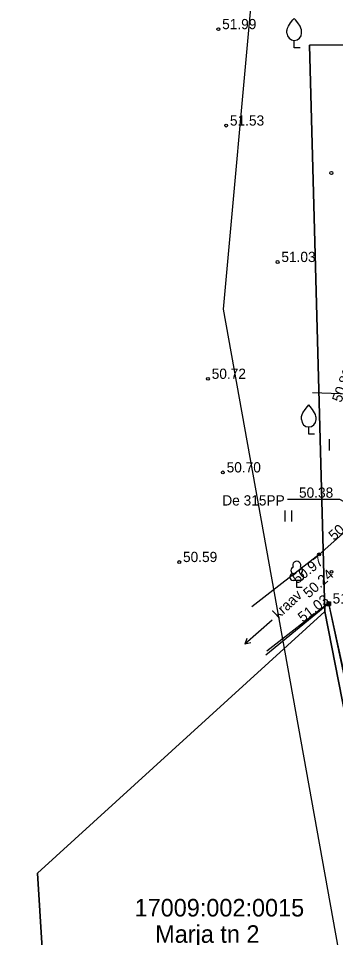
# Model space of a CAD drawing. Extents: x 641170 to 643816, y 6455426 to 6458270.
# Drawn here: x 643074.6 to 643096.3, y 6456127.9 to 6456190.7 of the extents above; entities that cross this region are included whole.
import ezdxf

# ---------------------------------------------------------------- set-up
doc = ezdxf.new("R2010")
doc.units = 0
for name, color, linetype in [('ABIJOONIS', 7, 'Continuous'), ('AED', 7, 'Continuous'), ('HALJASTUS', 7, 'Continuous'), ('KORGUS', 7, 'Continuous'), ('MOOTKORG', 7, 'Continuous'), ('MOOTMPUNKT', 7, 'Continuous'), ('MOOTPIIR', 7, 'Continuous'), ('PIIR', 7, 'Continuous'), ('PUU', 7, 'Continuous'), ('TRUUP', 7, 'Continuous'), ('VEEKOGU', 7, 'Continuous')]:
    doc.layers.add(name, color=color, linetype=linetype)

msp = doc.modelspace()

# ---------------------------------------------------------------- linework, layer by layer
at = {"layer": 'ABIJOONIS'}
msp.add_lwpolyline([(643099.031, 6456156.537), (643096.631, 6456157.829), (643093.055, 6456157.829)], dxfattribs=at)
at = {"layer": 'AED'}
for p, q in [((643095.747, 6456150.841), (643095.747, 6456150.591)), ((643095.747, 6456150.841), (643095.997, 6456150.841)), ((643095.747, 6456150.591), (643095.997, 6456150.591)), ((643095.997, 6456150.841), (643095.997, 6456150.591))]:
    msp.add_line(p, q, dxfattribs=at)
msp.add_lwpolyline([(643085.166, 6456100.566), (643105.683, 6456102.132), (643104.02, 6456112.478), (643095.872, 6456150.716), (643091.554, 6456147.18)], dxfattribs=at)
at = {"layer": 'HALJASTUS'}
for p, q in [((643095.911, 6456161.188), (643095.911, 6456161.949)), ((643092.882, 6456156.323), (643092.882, 6456157.084)), ((643093.337, 6456156.323), (643093.337, 6456157.084))]:
    msp.add_line(p, q, dxfattribs=at)
msp.add_lwpolyline([(643100.954, 6456180.078), (643106.048, 6456175.109), (643102.733, 6456169.802), (643101.089, 6456164.889), (643094.758, 6456165.12)], dxfattribs=at)
at = {"layer": 'KORGUS'}
for centre in [(643088.313, 6456189.983), (643088.847, 6456183.392), (643096.044, 6456180.149), (643092.365, 6456174.064), (643087.6, 6456166.076), (643088.622, 6456159.679), (643095.208, 6456154.075), (643085.636, 6456153.551), (643096.056, 6456152.883), (643095.858, 6456150.759)]:
    msp.add_circle(centre, 0.1, dxfattribs=at)
at = {"layer": 'MOOTMPUNKT'}
msp.add_circle((643095.872, 6456150.716), 0.1, dxfattribs=at)
at = {"layer": 'MOOTPIIR'}
msp.add_lwpolyline([(642953.802, 6456486.956), (642967.355, 6456363.141), (643013.731, 6456285.908), (643023.227, 6456236.226), (643073.766, 6456249.393), (643086.7, 6456242.39), (643090.929, 6456229.35), (643031.595, 6456207.829), (643053.136, 6456109.511), (643098.935, 6456113.789), (643088.656, 6456170.833), (643090.649, 6456192.688), (643156.376, 6456197.892), (643365.661, 6456187.12), (643414.035, 6456212.347), (643493.181, 6456196.51)], dxfattribs=at)
at = {"layer": 'PIIR'}
for points in [[(643026.54, 6456183.07), (643044.63, 6456101.25), (643049.84, 6456098.06), (643077.92, 6456100.28), (643075.93, 6456132.29), (643095.6, 6456150.16), (643094.54, 6456188.89), (643108.54, 6456188.99), (643104.27, 6456209.14), (643093.89, 6456206.37), (643069.5, 6456198.5)], [(643075.93, 6456132.29), (643077.92, 6456100.28), (643105.04, 6456102.09), (643095.6, 6456150.16)]]:
    msp.add_lwpolyline(points, close=True, dxfattribs=at)
msp.add_lwpolyline([(643140.53, 6456189.25), (643108.54, 6456188.99), (643094.54, 6456188.89), (643095.6, 6456150.16), (643105.04, 6456102.09), (643124.74, 6456106.48), (643119.11, 6456135.53), (643113.68, 6456163.48), (643169.27, 6456165.15)], dxfattribs=at)
at = {"layer": 'PUU'}
for p, q in [((643093.509, 6456188.715), (643093.509, 6456189.215)), ((643093.909, 6456188.715), (643093.509, 6456188.715)), ((643094.5, 6456162.29), (643094.5, 6456162.79)), ((643094.9, 6456162.29), (643094.5, 6456162.29)), ((643093.918, 6456152.29), (643093.438, 6456152.29)), ((643093.678, 6456151.815), (643093.678, 6456152.29)), ((643094.058, 6456151.815), (643093.678, 6456151.815))]:
    msp.add_line(p, q, dxfattribs=at)
for points in [[(643093.009, 6456189.715), (643093.009, 6456189.865), (643093.019, 6456189.93), (643093.054, 6456190.06), (643093.114, 6456190.18), (643093.259, 6456190.415), (643093.419, 6456190.62), (643093.509, 6456190.715)], [(643094.009, 6456189.715), (643094.009, 6456189.865), (643093.999, 6456189.93), (643093.964, 6456190.06), (643093.904, 6456190.18), (643093.759, 6456190.415), (643093.599, 6456190.62), (643093.509, 6456190.715)], [(643094, 6456163.29), (643094, 6456163.44), (643094.01, 6456163.505), (643094.045, 6456163.635), (643094.105, 6456163.755), (643094.25, 6456163.99), (643094.41, 6456164.195), (643094.5, 6456164.29)], [(643095, 6456163.29), (643095, 6456163.44), (643094.99, 6456163.505), (643094.955, 6456163.635), (643094.895, 6456163.755), (643094.75, 6456163.99), (643094.59, 6456164.195), (643094.5, 6456164.29)]]:
    msp.add_lwpolyline(points, dxfattribs=at)
for centre, radius, start, end in [((643093.509, 6456189.715), 0.5, 180, 0), ((643094.5, 6456163.29), 0.5, 180, 0), ((643093.678, 6456153.335), 0.277, 332.5799, 207.4201), ((643093.508, 6456152.987), 0.233, 109.02174, 253.14154), ((643093.848, 6456152.987), 0.233, 286.85082, 70.98591), ((643093.441, 6456152.527), 0.238, 90.0016, 269.3953), ((643093.916, 6456152.527), 0.238, 270.6047, 89.9984)]:
    msp.add_arc(centre, radius, start, end, dxfattribs=at)
at = {"layer": 'VEEKOGU'}
for p in [(643092.005, 6456149.583), (643090.255, 6456148.33), (643090.527, 6456148.019)]:
    msp.add_line(p, (643090.121, 6456147.939), dxfattribs=at)
msp.add_lwpolyline([(643091.64, 6456147.488), (643095.858, 6456150.759), (643099.054, 6456136.124), (643101.74, 6456123.447), (643104.02, 6456112.478), (643105.924, 6456102.157), (643106.998, 6456101.83), (643108.191, 6456102.349), (643106.615, 6456113.447), (643104.709, 6456123.604), (643101.944, 6456136.806), (643098.978, 6456152.508), (643100.122, 6456154.144), (643099.031, 6456156.537), (643098.006, 6456156.554), (643095.208, 6456154.075), (643090.595, 6456150.481)], dxfattribs=at)

# ---------------------------------------------------------------- texts
at = {"layer": 'KORGUS'}
for s, p in [(' 51.99', (643088.313, 6456189.983)), (' 51.53', (643088.847, 6456183.392)), (' 51.03', (643092.365, 6456174.064)), (' 50.72', (643087.6, 6456166.076)), (' 50.70', (643088.622, 6456159.679)), (' 50.59', (643085.636, 6456153.551))]:
    msp.add_text(s, height=0.7, dxfattribs=at).set_placement(p)
for s, rotation, p in [(' 50.81', 69.79052, (643096.629, 6456164.171)), (' 50.89', 41.53358, (643096.038, 6456154.81)), (' 50.97', 37.92913, (643093.512, 6456151.867)), (' 50.24', 41.36689, (643094.307, 6456150.877)), (' 51.03', 37.66462, (643093.887, 6456149.238))]:
    msp.add_text(s, height=0.7, rotation=rotation, dxfattribs=at).set_placement(p)
at = {"layer": 'MOOTKORG'}
msp.add_text(' 51.03', height=0.7, dxfattribs=at).set_placement((643095.872, 6456150.716))
at = {"layer": 'PIIR'}
for s, p in [('17009:002:0015', (643082.584, 6456129.319)), ('Marja tn 2', (643083.993, 6456127.519))]:
    msp.add_text(s, height=1.2, dxfattribs=at).set_placement(p)
at = {"layer": 'TRUUP'}
for s, p in [('50.38', (643093.831, 6456157.949)), ('De 315PP', (643088.586, 6456157.417))]:
    msp.add_text(s, height=0.7, dxfattribs=at).set_placement(p)
at = {"layer": 'VEEKOGU'}
msp.add_text('kraav', height=0.7, rotation=43.33363, dxfattribs=at).set_placement((643092.438, 6456149.627))

doc.saveas('drawing.dxf')
